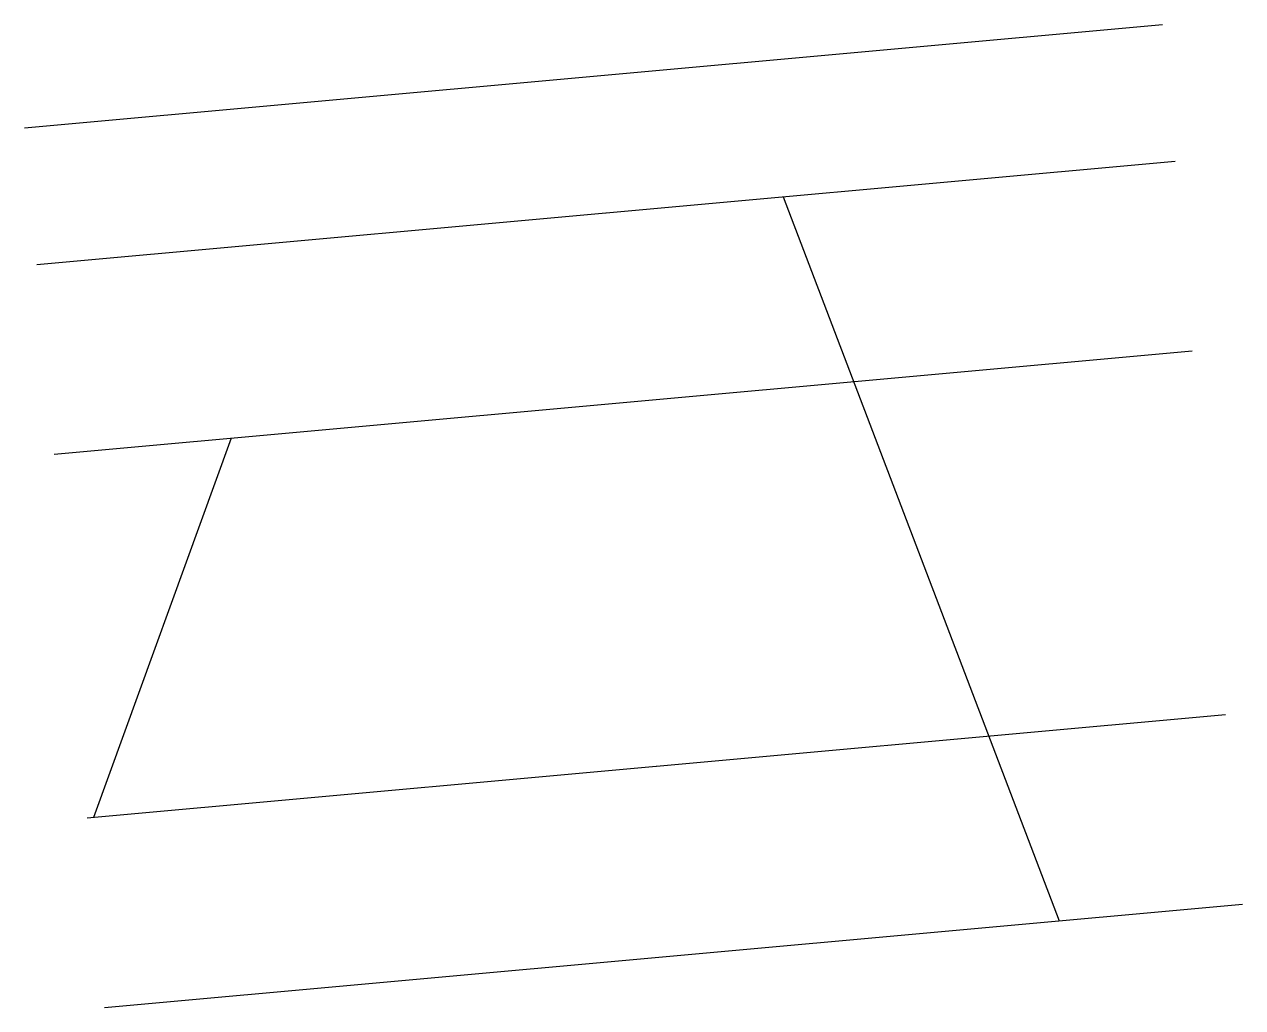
# Model space of a CAD drawing. Header units: millimetres. Extents: x 6 to 41.3, y -1.5 to 27.
import ezdxf

# ---------------------------------------------------------------- set-up
doc = ezdxf.new("R2010")
doc.units = ezdxf.units.MM
doc.header["$MEASUREMENT"] = 0
doc.layers.get('0').update_dxf_attribs({"lineweight": 25, "true_color": 0xffffff})

msp = doc.modelspace()

# ---------------------------------------------------------------- linework, layer by layer
for p, q in [((6, 24), (39, 27)), ((6.361, 20.033), (39.361, 23.033)), ((28, 22), (36, 1)), ((6.861, 14.533), (39.861, 17.533)), ((12, 15), (8, 4)), ((7.82, 3.984), (40.82, 6.984)), ((8.32, -1.516), (41.32, 1.484))]:
    msp.add_line(p, q)

doc.saveas('drawing.dxf')
